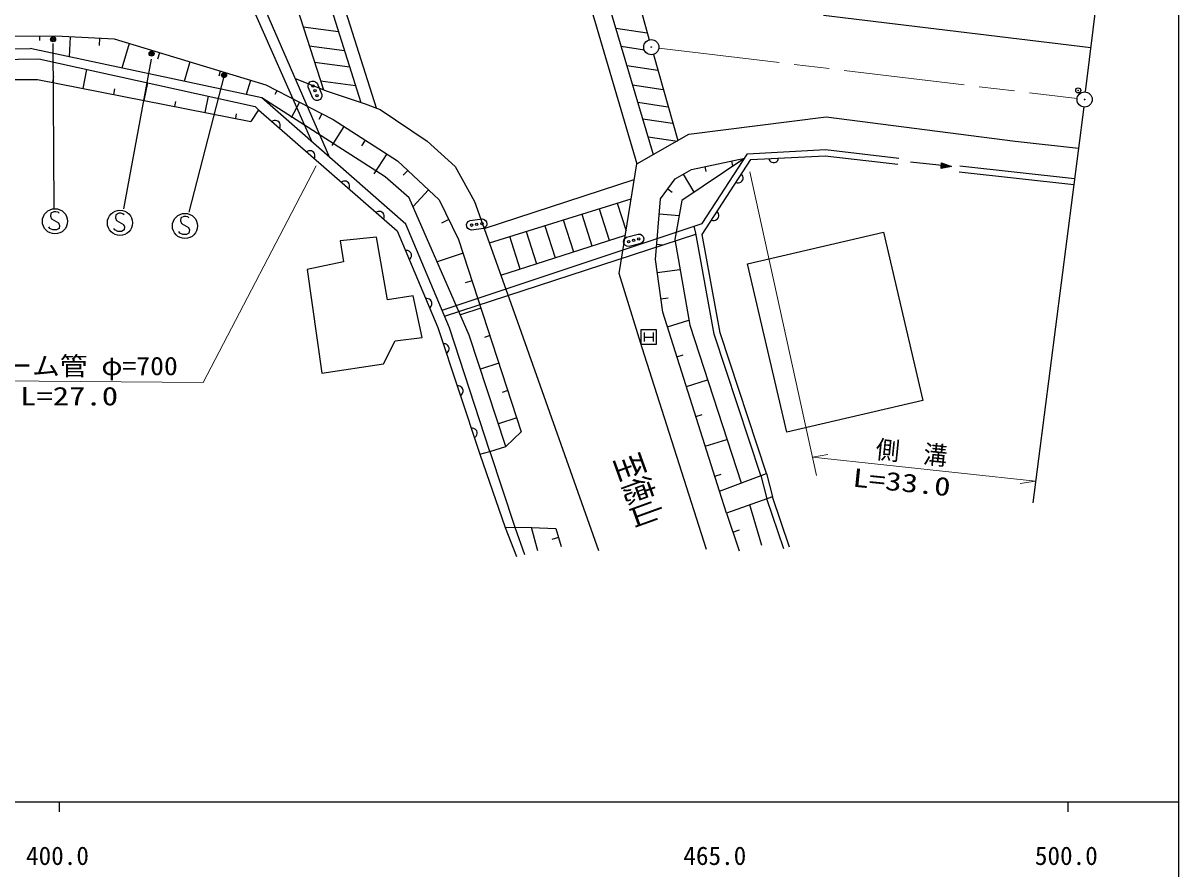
# Model space of a CAD drawing. Units: millimetres, scale not verified. Extents: x 40000 to 680000, y 20000 to 380000.
# Drawn here: x 464439 to 579000, y 198357 to 282230 of the extents above; entities that cross this region are included whole.
import ezdxf
from ezdxf.enums import TextEntityAlignment as Align

# ---------------------------------------------------------------- set-up
doc = ezdxf.new("R2010")
doc.units = ezdxf.units.MM
doc.header["$LTSCALE"] = 1000
doc.header["$PDMODE"] = 32
doc.header["$PDSIZE"] = 500
doc.linetypes.add('CHAIN', pattern=[18.5, 12, -1.5, 3.5, -1.5])
for name, color, linetype, lineweight in [('M-BGD', 7, 'Continuous', 25), ('M-BGD-EXST', 7, 'Continuous', 25), ('M-BMK', 2, 'CHAIN', 13), ('M-BMK-OTRS', 5, 'Continuous', 25), ('M-BMK-SRVR', 3, 'Continuous', 25), ('M-STR-HTXT', 7, 'Continuous', 13), ('M-STR-STRC', 7, 'Continuous', 25), ('M-TTL-BAND', 7, 'Continuous', 25)]:
    doc.layers.add(name, color=color, linetype=linetype, lineweight=lineweight)
doc.layers.add('M-BMK-HTXT', color=7, linetype='Continuous')
doc.layers.add('M-OTRS', color=6, linetype='Continuous')
doc.styles.add('ＭＳ ゴシック', font='')
doc.styles.get('ＭＳ ゴシック').set_extended_font_data('MS Gothic')

msp = doc.modelspace()

# ---------------------------------------------------------------- linework, layer by layer
at = {"layer": 'M-BGD'}
for p, q in [((493086, 270430), (482989, 293349)), ((484026, 293717), (494814, 268913)), ((492307, 292211), (497930, 274349)), ((493356, 293135), (499428, 273812)), ((519473, 288009), (525262, 268271)), ((521509, 287360), (526900, 269207)), ((524910, 286275), (526504, 280573)), ((491571, 283798), (494215, 275624)), ((492192, 281876), (495710, 281403)), ((451621, 280908), (467670, 280957)), ((466065, 280952), (466067, 280520)), ((467670, 280957), (473462, 280663)), ((469118, 280884), (469017, 278882)), ((472014, 280736), (471976, 279996)), ((523181, 281731), (526312, 281258)), ((451582, 279470), (465124, 279714)), ((488100, 274806), (465124, 279714)), ((473462, 280663), (488486, 276098)), ((474964, 280206), (474224, 277770)), ((492808, 279974), (496308, 279503)), ((523712, 279943), (526042, 279591)), ((451556, 278548), (465983, 278671)), ((465983, 278671), (487456, 273947)), ((477969, 279293), (477770, 278639)), ((526911, 279129), (529342, 270603)), ((470396, 275752), (470764, 277619)), ((480974, 278380), (480389, 276453)), ((483979, 277467), (483827, 276965)), ((493328, 278367), (496813, 277898)), ((524279, 278032), (527343, 277570)), ((451504, 276646), (465860, 276646)), ((465860, 276646), (487027, 272474)), ((467372, 276348), (467487, 276928)), ((476444, 274560), (476785, 276294)), ((486984, 276554), (486553, 275136)), ((488486, 276098), (495161, 272662)), ((492685, 276097), (492747, 276255)), ((492691, 275882), (492685, 276097)), ((492747, 276255), (492862, 276392)), ((492862, 276392), (493082, 276488)), ((493082, 276488), (493261, 276479)), ((493261, 276479), (493419, 276416)), ((493419, 276416), (493572, 276265)), ((493572, 276265), (494050, 275164)), ((493929, 276508), (497398, 276041)), ((524853, 276101), (527881, 275644)), ((473420, 275156), (473526, 275696)), ((482491, 273368), (482807, 274970)), ((489599, 275525), (489400, 275139)), ((493170, 274782), (492691, 275882)), ((494057, 274949), (493995, 274791)), ((494050, 275164), (494057, 274949)), ((479467, 273964), (479566, 274465)), ((487456, 273947), (487763, 273640)), ((500320, 266986), (488100, 274806)), ((502358, 262292), (488100, 274806)), ((491824, 274380), (491023, 272824)), ((493323, 274630), (493170, 274782)), ((493481, 274568), (493323, 274630)), ((493660, 274558), (493481, 274568)), ((493880, 274654), (493660, 274558)), ((493995, 274791), (493880, 274654)), ((525362, 274385), (528359, 273932)), ((485515, 272772), (485606, 273233)), ((487763, 273640), (487027, 272474)), ((487763, 273640), (501506, 261615)), ((494049, 273235), (493767, 272687)), ((495161, 272662), (501542, 268588)), ((525851, 272739), (528818, 272291)), ((489214, 272530), (489104, 272466)), ((489325, 272566), (489214, 272530)), ((489466, 272575), (489325, 272566)), ((489581, 272555), (489466, 272575)), ((489697, 272506), (489581, 272555)), ((489818, 272400), (489697, 272506)), ((489882, 272291), (489818, 272400)), ((489857, 271808), (489906, 271924)), ((489917, 272180), (489882, 272291)), ((489906, 271924), (489927, 272039)), ((489927, 272039), (489917, 272180)), ((496225, 271983), (495028, 270109)), ((498352, 270625), (497982, 270045)), ((526380, 270959), (529314, 270516)), ((492649, 269524), (492540, 269460)), ((492760, 269560), (492649, 269524)), ((492901, 269569), (492760, 269560)), ((493016, 269548), (492901, 269569)), ((493133, 269499), (493016, 269548)), ((493253, 269394), (493133, 269499)), ((493317, 269285), (493253, 269394)), ((493353, 269174), (493317, 269285)), ((500479, 269267), (499207, 267276)), ((531741, 262343), (536248, 269281)), ((536248, 269281), (543966, 269683)), ((543966, 269683), (551225, 268834)), ((493293, 268801), (493342, 268918)), ((493342, 268918), (493362, 269033)), ((493362, 269033), (493353, 269174)), ((501542, 268588), (505665, 264711)), ((535966, 268847), (529732, 264652)), ((530674, 267715), (535966, 268847)), ((531753, 261259), (536584, 268698)), ((534643, 268564), (534757, 268034)), ((536584, 268698), (543946, 269081)), ((538329, 268789), (538375, 268671)), ((538375, 268671), (538441, 268574)), ((538441, 268574), (538546, 268480)), ((538546, 268480), (538649, 268425)), ((538649, 268425), (538771, 268391)), ((538771, 268391), (538930, 268399)), ((538930, 268399), (539048, 268446)), ((539048, 268446), (539145, 268511)), ((539145, 268511), (539239, 268616)), ((539239, 268616), (539294, 268719)), ((539294, 268719), (539328, 268841)), ((543946, 269081), (551155, 268238)), ((556445, 267999), (552401, 268431)), ((555421, 267827), (555481, 268383)), ((555469, 267902), (555512, 268300)), ((555481, 268383), (556445, 267999)), ((555512, 268300), (556167, 268029)), ((555518, 267977), (555543, 268216)), ((555543, 268216), (556008, 268046)), ((555566, 268053), (555574, 268132)), ((555574, 268132), (555769, 268071)), ((502713, 264900), (500320, 266986)), ((502573, 267619), (502121, 267138)), ((529064, 266772), (530674, 267715)), ((529869, 267244), (530919, 265451)), ((531997, 267998), (532099, 267520)), ((535727, 267159), (535649, 267257)), ((535779, 267054), (535727, 267159)), ((535808, 266915), (535779, 267054)), ((556445, 267999), (555421, 267827)), ((556167, 268029), (555469, 267902)), ((556008, 268046), (555518, 267977)), ((555769, 268071), (555566, 268053)), ((557214, 267471), (568574, 266223)), ((557279, 268067), (568650, 266818)), ((496085, 266518), (495976, 266454)), ((496196, 266553), (496085, 266518)), ((496337, 266563), (496196, 266553)), ((496452, 266542), (496337, 266563)), ((496569, 266493), (496452, 266542)), ((496689, 266388), (496569, 266493)), ((496753, 266279), (496689, 266388)), ((496728, 265795), (496777, 265912)), ((496789, 266168), (496753, 266279)), ((496777, 265912), (496798, 266027)), ((496798, 266027), (496789, 266168)), ((510143, 261871), (525012, 266713)), ((527602, 264809), (529064, 266772)), ((528333, 265791), (528773, 265463)), ((535104, 266419), (535226, 266387)), ((535226, 266387), (535343, 266383)), ((535343, 266383), (535481, 266412)), ((535481, 266412), (535586, 266463)), ((535586, 266463), (535685, 266542)), ((535685, 266542), (535772, 266676)), ((535772, 266676), (535804, 266799)), ((535804, 266799), (535808, 266915)), ((508664, 251280), (502713, 264900)), ((504634, 265680), (503089, 264038)), ((505665, 264711), (507603, 260772)), ((510654, 260438), (524706, 264793)), ((527112, 258796), (527602, 264809)), ((529732, 264652), (529025, 260765)), ((499521, 263512), (499412, 263448)), ((499632, 263547), (499521, 263512)), ((499773, 263557), (499632, 263547)), ((499888, 263536), (499773, 263557)), ((500004, 263487), (499888, 263536)), ((521552, 263815), (522541, 260698)), ((523333, 264367), (524203, 261626)), ((533312, 263439), (533233, 263538)), ((500125, 263382), (500004, 263487)), ((500189, 263273), (500125, 263382)), ((500164, 262789), (500213, 262906)), ((500224, 263162), (500189, 263273)), ((500213, 262906), (500234, 263020)), ((500234, 263020), (500224, 263162)), ((506634, 262742), (505899, 262380)), ((508400, 262250), (508458, 262419)), ((508458, 262419), (508560, 262555)), ((508560, 262555), (508748, 262661)), ((508748, 262661), (509937, 262823)), ((509937, 262823), (510146, 262771)), ((510146, 262771), (510281, 262668)), ((510281, 262668), (510382, 262520)), ((510382, 262520), (510414, 262282)), ((517982, 262709), (518985, 259546)), ((519804, 263274), (520800, 260134)), ((527480, 263306), (529457, 263144)), ((532688, 262699), (532811, 262668)), ((532811, 262668), (532927, 262663)), ((532927, 262663), (533066, 262693)), ((533066, 262693), (533170, 262744)), ((533170, 262744), (533269, 262823)), ((533269, 262823), (533356, 262957)), ((533363, 263334), (533312, 263439)), ((533356, 262957), (533388, 263079)), ((533392, 263196), (533363, 263334)), ((533388, 263079), (533392, 263196)), ((501506, 261615), (505542, 252057)), ((506713, 252015), (502358, 262292)), ((505976, 253755), (530948, 262084)), ((506221, 253176), (531133, 261311)), ((508433, 262012), (508400, 262250)), ((508533, 261865), (508433, 262012)), ((508669, 261762), (508533, 261865)), ((508878, 261710), (508669, 261762)), ((510067, 261872), (508878, 261710)), ((510254, 261978), (510067, 261872)), ((510357, 262113), (510254, 261978)), ((510414, 262282), (510357, 262113)), ((511801, 257219), (524137, 261215)), ((514303, 261568), (515321, 258359)), ((516157, 262143), (517167, 258957)), ((524253, 260998), (525412, 261310)), ((525412, 261310), (525626, 261284)), ((525626, 261284), (525773, 261200)), ((525773, 261200), (525891, 261066)), ((530948, 262084), (531741, 262343)), ((531120, 261386), (530948, 262084)), ((532934, 251371), (531120, 261386)), ((533517, 251519), (531753, 261259)), ((536248, 258364), (549728, 261502)), ((549728, 261502), (553614, 244809)), ((499481, 261013), (495876, 260630)), ((495876, 260630), (496183, 258559)), ((500554, 254801), (499481, 261013)), ((507603, 260772), (513817, 241709)), ((513691, 257831), (512667, 261061)), ((523960, 260546), (523996, 260721)), ((524023, 260314), (523960, 260546)), ((523996, 260721), (524081, 260868)), ((524141, 260181), (524023, 260314)), ((524081, 260868), (524253, 260998)), ((524289, 260096), (524141, 260181)), ((524502, 260071), (524289, 260096)), ((525661, 260383), (524502, 260071)), ((525834, 260512), (525661, 260383)), ((525918, 260659), (525834, 260512)), ((525891, 261066), (525954, 260834)), ((525954, 260834), (525918, 260659)), ((527234, 260299), (527804, 260253)), ((529025, 260765), (530510, 252281)), ((502446, 259696), (502320, 259686)), ((502562, 259680), (502446, 259696)), ((502693, 259627), (502562, 259680)), ((502787, 259558), (502693, 259627)), ((502871, 259463), (502787, 259558)), ((502804, 258849), (502873, 258943)), ((502933, 259315), (502871, 259463)), ((502873, 258943), (502926, 259074)), ((502926, 259074), (502943, 259189)), ((502943, 259189), (502933, 259315)), ((508047, 259411), (505477, 258573)), ((496183, 258559), (492579, 257792)), ((492579, 257792), (494036, 247516)), ((502709, 258765), (502804, 258849)), ((527848, 253581), (527112, 258796)), ((527296, 257493), (529542, 257810)), ((540134, 241671), (536248, 258364)), ((508935, 256688), (508243, 256462)), ((503085, 255185), (500554, 254801)), ((504005, 251044), (503085, 255185)), ((504464, 254917), (504338, 254907)), ((504580, 254901), (504464, 254917)), ((504711, 254847), (504580, 254901)), ((504805, 254779), (504711, 254847)), ((504889, 254684), (504805, 254779)), ((504951, 254536), (504889, 254684)), ((504944, 254295), (504961, 254410)), ((504961, 254410), (504951, 254536)), ((527664, 254885), (528364, 254984)), ((504727, 253986), (504822, 254070)), ((504822, 254070), (504891, 254164)), ((504891, 254164), (504944, 254295)), ((509822, 253964), (507782, 253299)), ((533454, 235828), (527848, 253581)), ((505542, 252057), (509720, 239499)), ((528315, 252102), (530425, 252768)), ((530510, 252281), (535610, 236629)), ((501321, 250737), (504005, 251044)), ((510701, 239744), (506713, 252015)), ((512283, 240237), (508664, 251280)), ((510710, 251241), (510159, 251061)), ((525694, 250350), (525694, 251850)), ((525694, 251850), (527194, 251850)), ((525994, 251550), (525994, 250650)), ((525994, 251100), (526894, 251100)), ((526894, 251550), (526894, 250650)), ((527194, 251850), (527194, 250350)), ((537555, 237353), (532934, 251371)), ((538118, 237562), (533517, 251519)), ((500171, 248436), (501321, 250737)), ((506207, 250438), (506080, 250438)), ((506321, 250413), (506207, 250438)), ((506447, 250350), (506321, 250413)), ((506536, 250274), (506447, 250350)), ((506611, 250173), (506536, 250274)), ((506573, 249654), (506636, 249780)), ((506662, 250021), (506611, 250173)), ((506636, 249780), (506662, 249894)), ((506662, 249894), (506662, 250021)), ((527194, 250350), (525694, 250350)), ((506396, 249490), (506497, 249565)), ((506497, 249565), (506573, 249654)), ((529249, 249143), (529871, 249339)), ((494036, 247516), (500171, 248436)), ((511598, 248518), (509765, 247920)), ((530184, 246184), (532281, 246846)), ((507599, 246252), (507473, 246252)), ((507713, 246227), (507599, 246252)), ((507840, 246164), (507713, 246227)), ((507789, 245304), (507890, 245379)), ((507928, 246088), (507840, 246164)), ((507890, 245379), (507966, 245468)), ((508004, 245987), (507928, 246088)), ((507966, 245468), (508029, 245594)), ((508055, 245835), (508004, 245987)), ((508029, 245594), (508054, 245708)), ((508054, 245708), (508055, 245835)), ((512486, 245794), (511937, 245615)), ((553614, 244809), (540134, 241671)), ((513373, 243071), (511549, 242476)), ((531118, 243225), (531755, 243426)), ((508992, 242066), (508866, 242066)), ((509106, 242041), (508992, 242066)), ((509232, 241978), (509106, 242041)), ((509321, 241902), (509232, 241978)), ((509397, 241800), (509321, 241902)), ((509447, 241649), (509397, 241800)), ((509181, 241118), (509282, 241193)), ((509282, 241193), (509358, 241282)), ((509358, 241282), (509422, 241408)), ((509422, 241408), (509447, 241522)), ((509447, 241522), (509447, 241649)), ((513817, 241709), (512283, 240237)), ((532053, 240266), (534204, 240945)), ((509720, 239499), (510701, 239744)), ((509720, 239499), (512207, 232201)), ((510701, 239744), (512283, 240237)), ((510701, 239744), (513189, 232240)), ((532987, 237307), (533640, 237513)), ((533454, 235828), (538118, 237562)), ((537555, 237353), (538166, 235059)), ((538118, 237562), (538731, 235261)), ((534161, 233629), (533454, 235828)), ((538731, 235261), (534161, 233629)), ((539850, 230084), (538166, 235059)), ((540419, 230276), (538731, 235261)), ((537677, 230432), (536468, 234453)), ((534161, 233629), (535399, 229883)), ((512207, 232201), (513189, 232240)), ((512207, 232201), (513346, 229334)), ((513189, 232240), (514838, 232201)), ((513189, 232240), (514131, 229531)), ((514838, 232201), (517233, 232122)), ((515466, 229884), (514838, 232201)), ((517233, 232122), (517783, 230316)), ((534780, 231756), (535462, 231981)), ((517508, 231219), (516842, 231016))]:
    msp.add_line(p, q, dxfattribs=at)
for centre in [(493164, 276000), (493371, 275523), (493578, 275046), (509407, 262266), (509922, 262337), (508892, 262196), (524455, 260555), (524957, 260690), (525459, 260825)]:
    msp.add_circle(centre, 120, dxfattribs=at)
at = {"layer": 'M-BGD-EXST'}
for p, q in [((467370, 280212), (467468, 263868)), ((477137, 278641), (474388, 263819)), ((484352, 277071), (480867, 263475)), ((467497, 263525), (467197, 263375)), ((467697, 263525), (467497, 263525)), ((467897, 263475), (467697, 263525)), ((467197, 263375), (467147, 263075)), ((467147, 263075), (467247, 262825)), ((467247, 262825), (467947, 262425)), ((467997, 263375), (467897, 263475)), ((467947, 262425), (468047, 262175)), ((473639, 263221), (473589, 262921)), ((473589, 262921), (473689, 262671)), ((473939, 263371), (473639, 263221)), ((473689, 262671), (474389, 262271)), ((474139, 263371), (473939, 263371)), ((474339, 263321), (474139, 263371)), ((474439, 263221), (474339, 263321)), ((480081, 262915), (480031, 262615)), ((480031, 262615), (480131, 262365)), ((480381, 263065), (480081, 262915)), ((480131, 262365), (480831, 261965)), ((480581, 263065), (480381, 263065)), ((480781, 263015), (480581, 263065)), ((480881, 262915), (480781, 263015)), ((467097, 261875), (466997, 262025)), ((467397, 261725), (467097, 261875)), ((467747, 261725), (467397, 261725)), ((467997, 261875), (467747, 261725)), ((468047, 262175), (467997, 261875)), ((473539, 261721), (473439, 261871)), ((473839, 261571), (473539, 261721)), ((474189, 261571), (473839, 261571)), ((474439, 261721), (474189, 261571)), ((474389, 262271), (474489, 262021)), ((474489, 262021), (474439, 261721)), ((479981, 261415), (479881, 261565)), ((480281, 261265), (479981, 261415)), ((480631, 261265), (480281, 261265)), ((480881, 261415), (480631, 261265)), ((480831, 261965), (480931, 261715)), ((480931, 261715), (480881, 261415))]:
    msp.add_line(p, q, dxfattribs=at)
for centre, radius in [((467411, 280622), 250), ((467411, 280622), 150), ((467411, 280622), 50), ((477180, 279208), 250), ((477180, 279208), 150), ((477180, 279208), 50), ((484352, 277071), 250), ((484352, 277071), 150), ((484352, 277071), 50), ((467597, 262575), 1250), ((474039, 262421), 1250), ((480481, 262115), 1250)]:
    msp.add_circle(centre, radius, dxfattribs=at)
at = {"layer": 'M-BMK'}
msp.add_line((527450, 279760), (568913, 274749), dxfattribs=at)
at = {"layer": 'M-BMK-OTRS'}
for p, q in [((569747, 275403), (574420, 313904)), ((569562, 273915), (564523, 234673))]:
    msp.add_line(p, q, dxfattribs=at)
at = {"layer": 'M-BMK-SRVR'}
for centre, radius in [((526705, 279850), 750), ((526705, 279850), 30), ((569657, 274659), 750), ((569657, 274659), 30)]:
    msp.add_circle(centre, radius, dxfattribs=at)
at = {"layer": 'M-OTRS'}
msp.add_point((569027, 275560), dxfattribs=at)
at = {"layer": 'M-STR-HTXT'}
for p, q in [((493499, 268069), (482302, 246596)), ((536481, 267476), (543081, 237379)), ((482302, 246596), (455124, 246790)), ((542681, 239201), (544218, 239458)), ((542681, 239201), (564799, 236822)), ((564799, 236822), (563263, 236564))]:
    msp.add_line(p, q, dxfattribs=at)
at = {"layer": 'M-STR-STRC'}
for p, q in [((543787, 283018), (570281, 279798)), ((491410, 276740), (494566, 275485)), ((494566, 275485), (498345, 274209)), ((498345, 274209), (499818, 273669)), ((499818, 273669), (504480, 270528)), ((530413, 271215), (544039, 272944)), ((544039, 272944), (562769, 270509)), ((504480, 270528), (507278, 268024)), ((525259, 268270), (530413, 271215)), ((562769, 270509), (569036, 269817)), ((523529, 257392), (525259, 268270)), ((507278, 268024), (509192, 264540)), ((509192, 264540), (513450, 252594)), ((525787, 250012), (523529, 257392)), ((513450, 252594), (521468, 229938)), ((532168, 230036), (525787, 250012))]:
    msp.add_line(p, q, dxfattribs=at)
at = {"layer": 'M-TTL-BAND'}
for p, q in [((579000, 20000), (579000, 370000)), ((40000, 205000), (579000, 205000)), ((468000, 205000), (468000, 204000)), ((568000, 205000), (568000, 204000))]:
    msp.add_line(p, q, dxfattribs=at)

# ---------------------------------------------------------------- texts
at = {"layer": 'M-BMK-HTXT', "style": 'ＭＳ ゴシック', "width": 0.7}
msp.add_text('至徳山', height=2566, rotation=289.9, dxfattribs=at).set_placement((522237, 238693), align=Align.BOTTOM_LEFT)
at = {"layer": 'M-STR-HTXT', "style": 'ＭＳ ゴシック'}
for s, width, p in [('ヒューム管 φ=700', 1.1, (457077, 246765)), ('L=27.0', 1.3, (464132, 243774))]:
    msp.add_text(s, height=1833, dxfattribs=dict(at, width=width)).set_placement(p, align=Align.BOTTOM_LEFT)
for s, rotation, width, p in [('側\u3000溝', 354.2, 0.95, (548812, 238548)), ('L=33.0', 354.3, 1.3, (546543, 235726))]:
    msp.add_text(s, height=1833, rotation=rotation, dxfattribs=dict(at, width=width)).set_placement(p, align=Align.BOTTOM_LEFT)
at = {"layer": 'M-TTL-BAND', "style": 'ＭＳ ゴシック'}
for s, p in [('400.0', (467844, 198195)), ('465.0', (533000, 198195)), ('500.0', (567844, 198195))]:
    msp.add_text(s, height=1833, dxfattribs=at).set_placement(p, align=Align.BOTTOM_CENTER)

doc.saveas('drawing.dxf')
